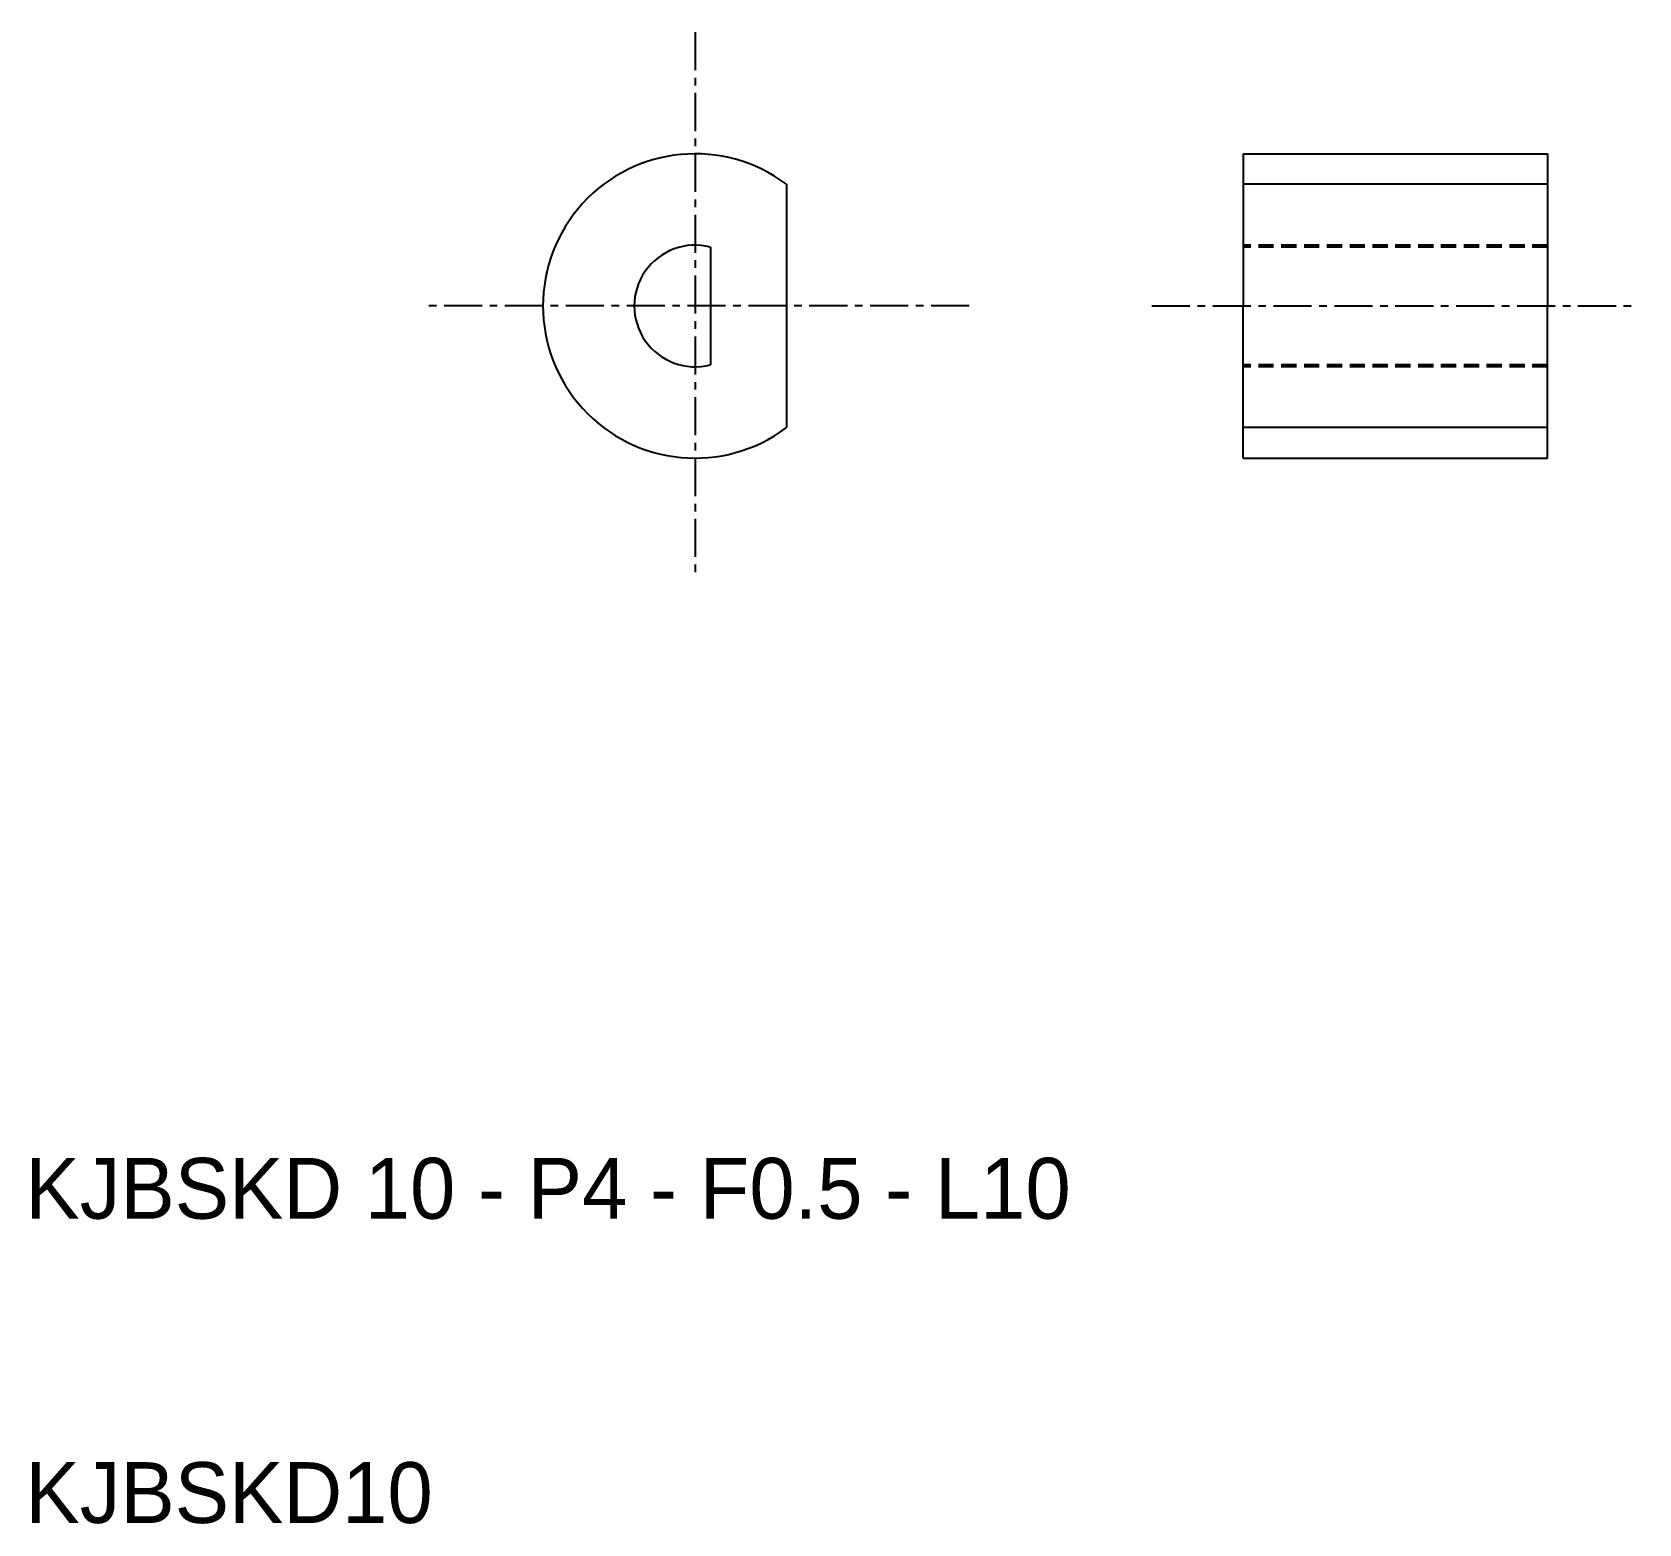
# Model space of a CAD drawing. Extents: x 10.2 to 63, y 10 to 59.
import ezdxf

# ---------------------------------------------------------------- set-up
doc = ezdxf.new("R2010")
doc.units = 0
doc.linetypes.add('CENTER', pattern=[2, 1.25, -0.25, 0.25, -0.25])
doc.linetypes.add('DASHED', pattern=[0.75, 0.5, -0.25])
doc.layers.get('0').update_dxf_attribs({"linetype": 'CONTINUOUS'})
doc.layers.add('CENTER', color=1, linetype='CENTER')

msp = doc.modelspace()

# ---------------------------------------------------------------- linework, layer by layer
at = {"color": 7, "linetype": 'CONTINUOUS'}
for p, q in [((50, 55), (60, 55)), ((50, 55), (50, 50)), ((60, 55), (60, 50)), ((35, 54), (35, 46)), ((60, 54), (50, 54)), ((32.5, 51.936), (32.5, 48.064)), ((50, 45), (50, 50)), ((60, 45), (60, 50)), ((60, 46), (50, 46)), ((50, 45), (60, 45))]:
    msp.add_line(p, q, dxfattribs=at)
at = {"color": 3, "linetype": 'DASHED'}
for p, q in [((60, 52), (50, 52)), ((60, 51.936), (50, 51.936)), ((60, 48.064), (50, 48.064)), ((60, 48), (50, 48))]:
    msp.add_line(p, q, dxfattribs=at)
at = {"color": 7, "linetype": 'CONTINUOUS'}
for radius, start, end in [(5, 53.1301, 306.8699), (2, 75.5225, 284.4775)]:
    msp.add_arc((32, 50), radius, start, end, dxfattribs=at)
at = {"layer": 'CENTER', "color": 1, "linetype": 'CENTER'}
for p, q in [((32, 59), (32, 41)), ((41, 50), (23, 50)), ((47, 50), (63, 50))]:
    msp.add_line(p, q, dxfattribs=at)

# ---------------------------------------------------------------- texts
at = {"color": 7, "linetype": 'CONTINUOUS'}
for s, p in [('KJBSKD 10 - P4 - F0.5 - L10', (10, 20)), ('KJBSKD10', (10, 10))]:
    msp.add_text(s, height=2, dxfattribs=at).set_placement(p)

doc.saveas('drawing.dxf')
